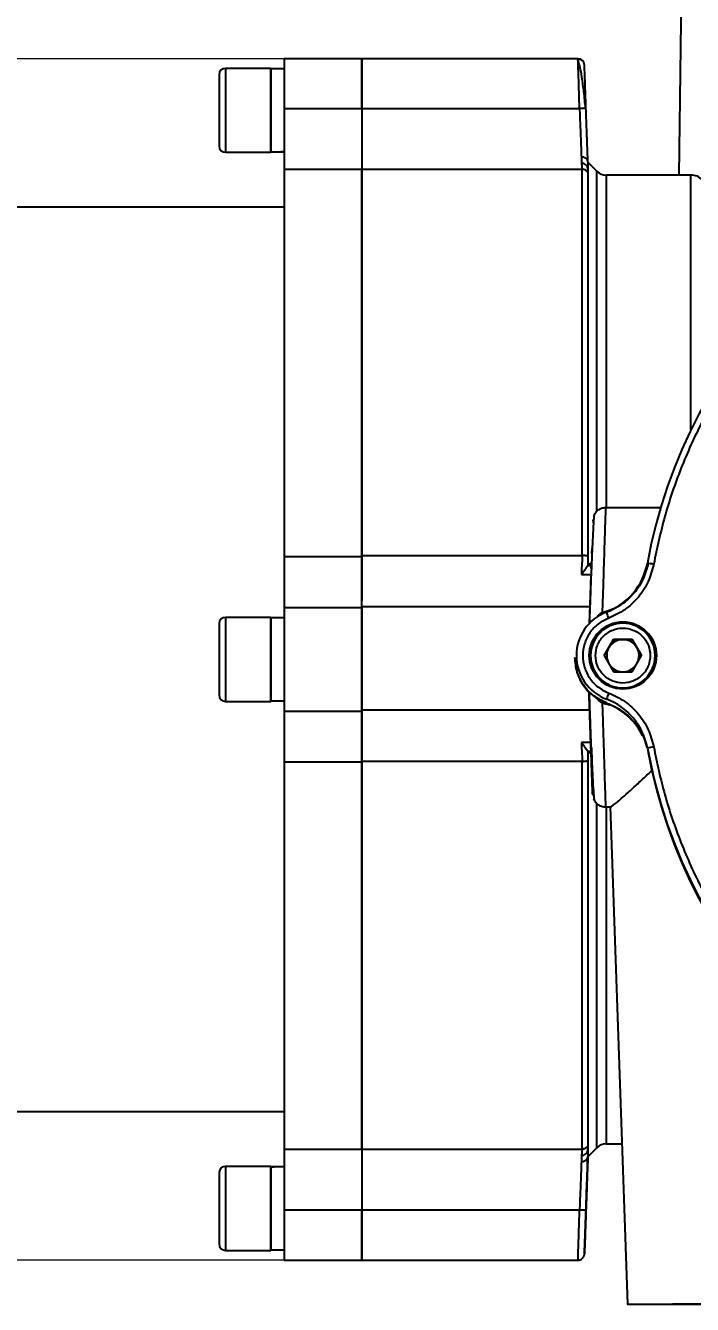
# Model space of a CAD drawing. Header units: millimetres. Extents: x 2687 to 4367, y 1046 to 2234.
# Drawn here: x 3732.1 to 3835.4, y 1872.5 to 2070.5 of the extents above; entities that cross this region are included whole.
import ezdxf

# ---------------------------------------------------------------- set-up
doc = ezdxf.new("R2010")
doc.units = ezdxf.units.MM
doc.layers.add('AM_5', color=3, linetype='Continuous', lineweight=25)
doc.styles.add('SLDTEXTSTYLE1', font='txt.shx', dxfattribs={"width": 0.7, "bigfont": 'gbcbig.shx'})
doc.dimstyles.new('SLDDIMSTYLE12$0', dxfattribs={"dimtxt": 12, "dimasz": 10, "dimexe": 0, "dimexo": 0.0625, "dimgap": 0.875, "dimtad": 1, "dimdec": 1, "dimlfac": 1.8, "dimrnd": 1e-09, "dimzin": 12, "dimdsep": 46, "dimtxsty": 'SLDTEXTSTYLE1', "dimcen": 0.09, "dimdle": 8.16, "dimclrd": 3, "dimclre": 3, "dimadec": 0, "dimazin": 3, "dimtfac": 1, "dimtdec": 1, "dimtofl": 0, "dimtmove": 0, "dimatfit": 3, "dimfxl": 0, "dimfrac": 2, "dimtolj": 1, "dimlwd": 5, "dimlwe": 5, "dimarcsym": 0})

# ---------------------------------------------------------------- blocks, each defined once
blk = doc.blocks.new('*D18')
at = {"layer": 'AM_5', "color": 3, "lineweight": 5, "transparency": 16777216}
blk.add_line((3772.15, 2065.4), (3605.52, 2065.4), dxfattribs=at)
at = {"layer": 'AM_5', "color": 3, "linetype": 'Continuous', "lineweight": 5, "transparency": 16777216}
for p, q in [((3605.52, 2055.4), (3605.52, 1889.4)), ((3772.15, 1879.4), (3605.52, 1879.4))]:
    blk.add_line(p, q, dxfattribs=at)
at = {"layer": 'AM_5', "color": 3, "transparency": 16777216}
for points in [[(3603.86, 2055.4), (3607.19, 2055.4), (3605.52, 2065.4)], [(3603.86, 1889.4), (3607.19, 1889.4), (3605.52, 1879.4)]]:
    blk.add_solid(points, dxfattribs=at)
at = {"layer": 'Defpoints', "color": 0, "transparency": 16777216}
for p in [(3772.21, 2065.4), (3605.52, 1879.4), (3772.21, 1879.4)]:
    blk.add_point(p, dxfattribs=at)
at = {"layer": 'AM_5', "color": 0, "transparency": 16777216, "insert": (3598.65, 1972.4), "char_height": 12, "attachment_point": 5, "rotation": 90, "style": 'SLDTEXTSTYLE1'}
blk.add_mtext('\\A1;186', dxfattribs=at)

msp = doc.modelspace()

# ---------------------------------------------------------------- linework, layer by layer
at = {"color": 7, "linetype": 'Continuous', "lineweight": 25}
for p, q in [((3833.809, 2087.216), (3833.287, 2047.38)), ((3784.209, 2065.4), (3772.209, 2065.4)), ((3772.209, 2065.4), (3772.209, 2057.68)), ((3784.209, 2057.68), (3784.209, 2065.4)), ((3817.684, 2065.379), (3784.209, 2065.38)), ((3817.873, 2064.542), (3817.647, 2065.24)), ((3770.109, 2063.9), (3763.109, 2063.9)), ((3763.109, 2063.9), (3763.109, 2057.4)), ((3770.109, 2063.9), (3770.109, 2057.4)), ((3772.209, 2063.84), (3770.109, 2063.84)), ((3770.109, 2050.96), (3770.109, 2063.84)), ((3763.109, 2057.4), (3763.109, 2050.9)), ((3770.109, 2057.4), (3770.109, 2050.9)), ((3772.209, 2057.68), (3784.209, 2057.68)), ((3772.209, 2057.68), (3772.209, 2048.244)), ((3784.209, 2057.68), (3784.209, 2048.244)), ((3784.209, 2057.677), (3817.92, 2057.677)), ((3763.109, 2050.9), (3770.109, 2050.9)), ((3818.209, 2049.217), (3818.343, 2048.258)), ((3819.209, 2049.396), (3819.209, 2048.334)), ((3820.623, 2047.965), (3819.209, 2049.38)), ((3784.209, 2048.244), (3772.209, 2048.244)), ((3818.343, 2048.258), (3784.209, 2048.258)), ((3819.21, 2048.259), (3819.14, 2048.656)), ((3819.209, 2048.334), (3819.209, 2047.768)), ((3835.173, 2047.38), (3822.037, 2047.38)), ((3772.209, 2042.4), (3631.209, 2042.401)), ((3830.469, 1995.858), (3821.953, 1995.858)), ((3772.208, 1988.333), (3784.208, 1988.333)), ((3772.208, 1988.333), (3772.208, 1980.395)), ((3784.208, 1988.486), (3818.342, 1988.475)), ((3784.208, 1988.333), (3784.208, 1981.491)), ((3819.208, 1988.371), (3819.208, 1986.915)), ((3819.802, 1989.566), (3819.776, 1988.819)), ((3819.802, 1989.575), (3819.802, 1989.566)), ((3819.193, 1986.887), (3819.208, 1986.915)), ((3819.709, 1986.887), (3819.193, 1986.887)), ((3819.208, 1986.915), (3819.687, 1987.279)), ((3819.722, 1987.266), (3819.694, 1986.472)), ((3819.722, 1987.28), (3819.722, 1987.266)), ((3818.215, 1985.538), (3819.713, 1985.538)), ((3819.63, 1984.638), (3819.603, 1983.852)), ((3819.63, 1984.655), (3819.63, 1984.638)), ((3819.603, 1983.852), (3819.396, 1977.931)), ((3784.208, 1980.395), (3772.208, 1980.395)), ((3772.208, 1980.395), (3772.208, 1964.405)), ((3819.487, 1980.557), (3784.208, 1980.557)), ((3784.208, 1964.405), (3784.208, 1980.395)), ((3821.963, 1979.82), (3822.839, 1980.099)), ((3770.108, 1978.9), (3763.108, 1978.9)), ((3763.108, 1978.9), (3763.108, 1965.9)), ((3770.108, 1978.9), (3770.108, 1965.9)), ((3772.208, 1978.84), (3770.108, 1978.84)), ((3770.108, 1965.96), (3770.108, 1978.84)), ((3821.435, 1979.665), (3821.963, 1979.82)), ((3823.188, 1975.486), (3821.744, 1972.986)), ((3821.746, 1972.983), (3822.466, 1974.23)), ((3822.466, 1974.23), (3823.188, 1975.48)), ((3826.074, 1975.486), (3823.188, 1975.486)), ((3823.188, 1975.48), (3823.188, 1975.486)), ((3823.188, 1975.48), (3824.631, 1975.48)), ((3824.631, 1975.48), (3826.074, 1975.48)), ((3827.518, 1972.986), (3826.074, 1975.486)), ((3826.074, 1975.48), (3826.074, 1975.486)), ((3826.074, 1975.48), (3826.796, 1974.23)), ((3826.796, 1974.23), (3827.516, 1972.983)), ((3817.208, 1972.69), (3817.208, 1972.618)), ((3817.431, 1972.988), (3817.431, 1972.955)), ((3819.631, 1972.985), (3819.631, 1972.973)), ((3821.744, 1972.986), (3823.188, 1970.486)), ((3826.074, 1970.486), (3827.518, 1972.986)), ((3829.631, 1972.973), (3829.631, 1972.985)), ((3823.188, 1970.486), (3826.074, 1970.486)), ((3822.099, 1966.214), (3822.099, 1966.248)), ((3763.108, 1965.9), (3770.108, 1965.9)), ((3770.108, 1965.96), (3772.208, 1965.96)), ((3772.208, 1964.405), (3784.208, 1964.405)), ((3772.208, 1964.405), (3772.208, 1956.467)), ((3784.208, 1964.567), (3819.486, 1964.567)), ((3784.208, 1964.405), (3784.208, 1956.467)), ((3819.486, 1964.567), (3819.491, 1964.43)), ((3821.988, 1965.483), (3821.431, 1965.642)), ((3822.027, 1965.613), (3821.988, 1965.483)), ((3822.625, 1965.29), (3821.988, 1965.483)), ((3822.143, 1965.57), (3822.143, 1965.643)), ((3827.684, 1960.564), (3827.541, 1960.891)), ((3819.661, 1959.55), (3818.215, 1959.55)), ((3819.208, 1958.168), (3819.192, 1958.196)), ((3819.192, 1958.196), (3819.709, 1958.196)), ((3819.208, 1958.168), (3819.208, 1956.71)), ((3819.724, 1957.774), (3819.208, 1958.168)), ((3819.711, 1958.196), (3819.773, 1958.196)), ((3828.422, 1958.676), (3828.422, 1958.642)), ((3784.208, 1956.467), (3772.208, 1956.467)), ((3818.342, 1956.609), (3784.208, 1956.605)), ((3821.941, 1949.566), (3822.718, 1949.566)), ((3822.649, 1949.612), (3825.339, 1872.562)), ((3631.208, 1902.401), (3772.208, 1902.4)), ((3819.208, 1897.058), (3819.208, 1896.48)), ((3819.208, 1895.38), (3820.622, 1896.794)), ((3822.036, 1897.38), (3824.473, 1897.38)), ((3772.208, 1896.555), (3784.208, 1896.555)), ((3772.208, 1896.555), (3772.208, 1887.119)), ((3784.208, 1896.57), (3818.342, 1896.569)), ((3784.208, 1896.555), (3784.208, 1887.119)), ((3818.342, 1896.569), (3818.208, 1895.599)), ((3818.208, 1895.599), (3818.208, 1894.636)), ((3819.132, 1896.143), (3819.208, 1896.48)), ((3819.139, 1896.158), (3819.209, 1896.556)), ((3819.208, 1896.48), (3819.208, 1895.411)), ((3819.208, 1895.411), (3819.208, 1895.38)), ((3819.208, 1895.38), (3819.208, 1895.352)), ((3770.108, 1893.9), (3763.108, 1893.9)), ((3763.108, 1893.9), (3763.108, 1880.9)), ((3770.108, 1893.9), (3770.108, 1880.9)), ((3770.108, 1880.96), (3770.108, 1893.725)), ((3784.208, 1887.119), (3772.208, 1887.119)), ((3772.208, 1887.119), (3772.208, 1879.4)), ((3784.208, 1879.4), (3784.208, 1887.119)), ((3817.919, 1887.117), (3784.208, 1887.117)), ((3770.108, 1880.96), (3772.208, 1880.96)), ((3763.108, 1880.9), (3770.108, 1880.9)), ((3772.208, 1879.4), (3784.208, 1879.4)), ((3784.208, 1879.38), (3817.685, 1879.38))]:
    msp.add_line(p, q, dxfattribs=at)
at = {"color": 7, "linetype": 'Continuous', "lineweight": 25, "flags": 128}
for points in [[(3818.209, 2050.173), (3818.209, 2050.04), (3818.209, 2049.91), (3818.209, 2049.785), (3818.209, 2049.663), (3818.209, 2049.545), (3818.209, 2049.432), (3818.209, 2049.322), (3818.209, 2049.217)], [(3772.209, 2048.244), (3772.209, 2046.986), (3772.209, 2045.382), (3772.209, 2043.44), (3772.209, 2041.17), (3772.209, 2038.581), (3772.209, 2035.686), (3772.209, 2032.499), (3772.209, 2029.033), (3772.209, 2025.305), (3772.209, 2021.332), (3772.209, 2017.133), (3772.209, 2012.727), (3772.208, 2008.134), (3772.208, 2003.376), (3772.208, 1998.475), (3772.208, 1993.452), (3772.208, 1988.333)], [(3784.208, 1988.333), (3784.208, 1993.452), (3784.208, 1998.475), (3784.208, 2003.376), (3784.208, 2008.134), (3784.209, 2012.727), (3784.209, 2017.133), (3784.209, 2021.332), (3784.209, 2025.305), (3784.209, 2029.033), (3784.209, 2032.499), (3784.209, 2035.686), (3784.209, 2038.581), (3784.209, 2041.17), (3784.209, 2043.44), (3784.209, 2045.382), (3784.209, 2046.986), (3784.209, 2048.244)], [(3818.342, 1988.475), (3818.342, 1993.592), (3818.342, 1998.61), (3818.342, 2003.508), (3818.342, 2008.261), (3818.342, 2012.848), (3818.343, 2017.248), (3818.343, 2021.44), (3818.343, 2025.406), (3818.343, 2029.126), (3818.343, 2032.583), (3818.343, 2035.762), (3818.343, 2038.647), (3818.343, 2041.226), (3818.343, 2043.486), (3818.343, 2045.417), (3818.343, 2047.01), (3818.343, 2048.258)], [(3819.209, 2047.768), (3819.209, 2046.529), (3819.209, 2044.946), (3819.209, 2043.027), (3819.209, 2040.782), (3819.209, 2038.22), (3819.209, 2035.353), (3819.209, 2032.194), (3819.209, 2028.759), (3819.209, 2025.064), (3819.209, 2021.124), (3819.209, 2016.959), (3819.209, 2012.587), (3819.208, 2008.029), (3819.208, 2003.307), (3819.208, 1998.441), (3819.208, 1993.455), (3819.208, 1988.371)], [(3820.623, 1995.358), (3820.623, 1998.04), (3820.623, 2002.828), (3820.623, 2007.473), (3820.623, 2011.956), (3820.623, 2016.254), (3820.623, 2020.348), (3820.623, 2024.219), (3820.623, 2027.848), (3820.623, 2031.22), (3820.623, 2034.317), (3820.623, 2037.127), (3820.623, 2039.635), (3820.623, 2041.83), (3820.623, 2043.702), (3820.623, 2045.243), (3820.623, 2046.444), (3820.623, 2047.3), (3820.623, 2047.808), (3820.623, 2047.965)], [(3822.037, 2047.38), (3822.037, 2047.335), (3822.037, 2046.984), (3822.037, 2046.284), (3822.037, 2045.238), (3822.037, 2043.851), (3822.037, 2042.13), (3822.037, 2040.083), (3822.037, 2037.72), (3822.037, 2035.051), (3822.037, 2032.088), (3822.037, 2028.847), (3822.037, 2025.342), (3822.037, 2021.589), (3822.037, 2017.605), (3822.037, 2013.411), (3822.037, 2009.024), (3822.037, 2004.466), (3822.037, 1999.758), (3822.037, 1995.858)], [(3835.173, 2007.946), (3835.173, 2008.273), (3835.173, 2012.701), (3835.173, 2016.94), (3835.173, 2020.969), (3835.173, 2024.77), (3835.173, 2028.324), (3835.173, 2031.616), (3835.173, 2034.629), (3835.173, 2037.349), (3835.173, 2039.764), (3835.173, 2041.862), (3835.173, 2043.633), (3835.173, 2045.07), (3835.173, 2046.165), (3835.173, 2046.912), (3835.173, 2047.31), (3835.173, 2047.38)], [(3828.422, 1958.635), (3829.579, 1953.31), (3830.381, 1950.376)], [(3772.208, 1956.467), (3772.208, 1951.347), (3772.208, 1946.325), (3772.208, 1941.424), (3772.208, 1936.665), (3772.208, 1932.073), (3772.208, 1927.667), (3772.208, 1923.467), (3772.208, 1919.495), (3772.208, 1915.767), (3772.208, 1912.301), (3772.208, 1909.113), (3772.208, 1906.218), (3772.208, 1903.63), (3772.208, 1901.36), (3772.208, 1899.418), (3772.208, 1897.814), (3772.208, 1896.555)], [(3784.208, 1896.555), (3784.208, 1897.814), (3784.208, 1899.418), (3784.208, 1901.359), (3784.208, 1903.63), (3784.208, 1906.218), (3784.208, 1909.113), (3784.208, 1912.301), (3784.208, 1915.767), (3784.208, 1919.495), (3784.208, 1923.467), (3784.208, 1927.666), (3784.208, 1932.073), (3784.208, 1936.665), (3784.208, 1941.424), (3784.208, 1946.325), (3784.208, 1951.347), (3784.208, 1956.467)], [(3818.342, 1896.569), (3818.342, 1897.839), (3818.342, 1899.454), (3818.342, 1901.406), (3818.342, 1903.686), (3818.342, 1906.285), (3818.342, 1909.189), (3818.342, 1912.386), (3818.342, 1915.86), (3818.342, 1919.596), (3818.342, 1923.576), (3818.342, 1927.782), (3818.342, 1932.194), (3818.342, 1936.792), (3818.342, 1941.555), (3818.342, 1946.461), (3818.342, 1951.486), (3818.342, 1956.609)], [(3819.208, 1956.71), (3819.208, 1951.621), (3819.208, 1946.628), (3819.208, 1941.754), (3819.208, 1937.022), (3819.208, 1932.453), (3819.208, 1928.069), (3819.208, 1923.891), (3819.208, 1919.936), (3819.208, 1916.224), (3819.208, 1912.773), (3819.208, 1909.597), (3819.208, 1906.711), (3819.208, 1904.129), (3819.208, 1901.864), (3819.208, 1899.924), (3819.208, 1898.32), (3819.208, 1897.058)], [(3820.622, 1896.794), (3820.622, 1896.794), (3820.622, 1896.973), (3820.622, 1897.503), (3820.622, 1898.381), (3820.622, 1899.603), (3820.622, 1901.164), (3820.622, 1903.057), (3820.622, 1905.272), (3820.622, 1907.8), (3820.622, 1910.628), (3820.622, 1913.743), (3820.622, 1917.131), (3820.622, 1920.776), (3820.622, 1924.661), (3820.622, 1928.769), (3820.622, 1933.079), (3820.622, 1937.572), (3820.622, 1942.228), (3820.622, 1947.023), (3820.622, 1950.048)], [(3822.037, 1949.528), (3822.037, 1945.3), (3822.037, 1940.583), (3822.037, 1936.015), (3822.036, 1931.617), (3822.036, 1927.41), (3822.036, 1923.413), (3822.036, 1919.645), (3822.036, 1916.124), (3822.036, 1912.865), (3822.036, 1909.885), (3822.036, 1907.197), (3822.036, 1904.814), (3822.036, 1902.747), (3822.036, 1901.006), (3822.036, 1899.598), (3822.036, 1898.531), (3822.036, 1897.809), (3822.036, 1897.436), (3822.036, 1897.38)]]:
    msp.add_lwpolyline(points, dxfattribs=at)
at = {"color": 7, "linetype": 'Continuous', "lineweight": 25}
msp.add_circle((3824.631, 1972.991), 5.2, dxfattribs=at)
for centre, radius, start, end in [((3817.684, 2064.379), 1, 1.99976, 89.99975), ((3763.109, 2062.9), 1, 89.99969, 179.99969), ((3763.109, 2051.9), 1, 179.99969, 269.99969), ((3907.131, 1972.988), 80, 100.30604, 169.69383), ((3822.037, 2049.38), 2, 224.99969, 269.99969), ((3835.173, 2044.88), 2.5, 44.99977, 89.99969), ((3818.583, 1989.09), 10, 290.58663, 349.69385), ((3807.925, 1870.392), 118.693, 79.57321, 80.05575), ((3763.108, 1977.9), 1, 89.99969, 179.99969), ((3824.631, 1972.988), 7.2, 110.58661, 179.99981), ((3824.631, 1972.973), 5.2, 0.00011, 179.99974), ((3824.631, 1972.985), 5, 359.99978, 179.99975), ((3513.323, 1862.95), 330.121, 20.5433, 20.71651), ((3824.631, 1972.98), 2.5, 149.99962, 207.09742), ((3824.631, 1972.98), 2.5, 89.99966, 149.9996), ((3824.631, 1972.98), 2.5, 29.99978, 89.99971), ((3824.631, 1972.98), 2.5, 332.90197, 29.99975), ((3824.708, 1972.618), 7.5, 179.99988, 250.00153), ((3824.631, 1972.988), 7.2, 179.99987, 249.41339), ((3824.631, 1972.985), 5, 179.99995, 359.99959), ((3824.631, 1972.973), 5, 179.99995, 359.99959), ((3824.631, 1972.98), 2.5, 212.9021, 265.89476), ((3824.631, 1972.98), 2.5, 274.10462, 327.09726), ((3763.108, 1966.9), 1, 179.99969, 269.99969), ((4135.999, 1849.147), 335.031, 159.37056, 159.54192), ((3818.583, 1956.887), 10, 10.30615, 69.41337), ((3818.723, 1956.173), 10, 28.14855, 70.0015), ((3850.454, 1841.705), 119.028, 100.18577, 100.66732), ((3907.131, 1972.989), 80, 190.30617, 259.69396), ((3907.208, 1972.616), 80, 190.52799, 258.6349), ((3822.036, 1895.38), 2, 89.99969, 134.99969), ((3763.108, 1892.9), 1, 89.99969, 179.99969), ((3763.108, 1881.9), 1, 179.99969, 269.99969)]:
    msp.add_arc(centre, radius, start, end, dxfattribs=at)
for centre, start_param, end_param in [((3770.109, 2057.4), 4.712389, 4.9017857), ((3772.209, 2057.4), 4.6181163, 4.712389), ((3770.108, 1887.4), 1.4765235, 1.5707963), ((3772.208, 1887.4), 1.5707963, 1.760193)]:
    msp.add_ellipse(centre, major_axis=(11.154, 0), ratio=0.5773503, start_param=start_param, end_param=end_param, dxfattribs=at)
for points in [[(3784.209, 2065.38), (3784.209, 2065.267), (3784.209, 2065.042), (3784.209, 2063.275), (3784.209, 2060.737), (3784.209, 2058.697), (3784.209, 2057.677)], [(3784.209, 2057.677), (3784.209, 2056.574), (3784.209, 2054.367), (3784.209, 2051.489), (3784.209, 2049.249), (3784.209, 2048.588), (3784.209, 2048.258)], [(3819.209, 2048.334), (3819.194, 2048.45), (3819.164, 2048.681), (3818.932, 2048.973), (3818.602, 2049.177), (3818.34, 2049.204), (3818.209, 2049.217)], [(3784.209, 2048.258), (3784.209, 2047.684), (3784.209, 2046.535), (3784.209, 2043.934), (3784.209, 2040.72), (3784.209, 2036.858), (3784.209, 2032.401), (3784.209, 2027.386), (3784.209, 2021.861), (3784.209, 2015.877), (3784.208, 2009.489), (3784.208, 2002.755), (3784.208, 1995.749), (3784.208, 1990.907), (3784.208, 1988.486)], [(3819.209, 2047.768), (3819.159, 2047.839), (3819.061, 2047.981), (3818.848, 2048.135), (3818.605, 2048.239), (3818.43, 2048.252), (3818.343, 2048.258)], [(3784.208, 1980.557), (3784.208, 1980.701), (3784.208, 1980.988), (3784.208, 1982.763), (3784.208, 1985.296), (3784.208, 1987.423), (3784.208, 1988.486)], [(3819.208, 1988.371), (3819.159, 1988.386), (3819.06, 1988.416), (3818.847, 1988.449), (3818.604, 1988.471), (3818.43, 1988.473), (3818.342, 1988.475)], [(3828.555, 1987.308), (3828.333, 1986.469), (3827.889, 1984.791), (3826.43, 1982.608), (3824.517, 1980.809), (3822.935, 1980.095), (3822.143, 1979.738)], [(3784.208, 1980.557), (3784.208, 1980.409), (3784.208, 1980.112), (3784.208, 1978.255), (3784.208, 1975.652), (3784.208, 1972.579), (3784.208, 1969.503), (3784.208, 1966.893), (3784.208, 1965.026), (3784.208, 1964.72), (3784.208, 1964.567)], [(3784.208, 1956.605), (3784.208, 1957.669), (3784.208, 1959.796), (3784.208, 1962.337), (3784.208, 1964.123), (3784.208, 1964.419), (3784.208, 1964.567)], [(3784.208, 1956.605), (3784.208, 1954.182), (3784.208, 1949.334), (3784.208, 1942.316), (3784.208, 1935.567), (3784.208, 1929.162), (3784.208, 1923.158), (3784.208, 1917.61), (3784.208, 1912.571), (3784.208, 1908.088), (3784.208, 1904.198), (3784.208, 1900.955), (3784.208, 1898.324), (3784.208, 1897.154), (3784.208, 1896.57)], [(3818.342, 1956.609), (3818.429, 1956.61), (3818.604, 1956.613), (3818.847, 1956.634), (3819.06, 1956.666), (3819.159, 1956.696), (3819.208, 1956.71)], [(3819.208, 1897.058), (3819.159, 1896.988), (3819.06, 1896.846), (3818.847, 1896.692), (3818.604, 1896.589), (3818.429, 1896.576), (3818.342, 1896.569)], [(3784.208, 1896.57), (3784.208, 1896.235), (3784.208, 1895.565), (3784.208, 1893.315), (3784.208, 1890.429), (3784.208, 1888.221), (3784.208, 1887.117)], [(3818.208, 1895.599), (3818.338, 1895.612), (3818.599, 1895.639), (3818.94, 1895.84), (3819.068, 1896.042), (3819.132, 1896.143)], [(3832.339, 1872.562), (3832.391, 1872.564), (3832.496, 1872.568), (3833.328, 1872.574), (3834.622, 1872.579), (3836.377, 1872.584), (3838.511, 1872.587), (3840.947, 1872.59), (3843.591, 1872.592), (3846.339, 1872.592), (3849.088, 1872.592), (3851.731, 1872.59), (3854.168, 1872.587), (3856.302, 1872.584), (3858.057, 1872.579), (3859.351, 1872.574), (3860.183, 1872.568), (3860.287, 1872.564), (3860.339, 1872.562)], [(3860.339, 1872.562), (3860.287, 1872.56), (3860.183, 1872.556), (3859.351, 1872.551), (3858.057, 1872.545), (3856.302, 1872.541), (3854.168, 1872.537), (3851.731, 1872.534), (3849.088, 1872.533), (3846.339, 1872.532), (3843.591, 1872.533), (3840.947, 1872.534), (3838.511, 1872.537), (3836.377, 1872.541), (3834.622, 1872.546), (3833.328, 1872.551), (3832.496, 1872.556), (3832.391, 1872.56), (3832.339, 1872.562)]]:
    msp.add_open_spline(points, degree=3, dxfattribs=at)
for points, knots in [([(3818.568, 2064.831), (3818.527, 2064.903), (3818.434, 2065.066), (3818.202, 2065.222), (3817.923, 2065.296), (3817.738, 2065.256), (3817.647, 2065.236)], [0, 0, 0, 0, 0.2110006, 0.4756494, 0.740464, 1, 1, 1, 1]), ([(3817.92, 2057.677), (3817.89, 2058.68), (3817.837, 2060.433), (3817.774, 2062.464), (3817.733, 2063.823), (3817.705, 2064.727), (3817.688, 2065.282), (3817.685, 2065.347), (3817.684, 2065.379)], [0, 0, 0, 0, 0.2452809, 0.42889926, 0.57905177, 0.72428424, 0.86459927, 1, 1, 1, 1]), ([(3818.848, 2057.686), (3818.772, 2058.538), (3818.617, 2060.27), (3818.294, 2062.583), (3818.03, 2064.097), (3817.901, 2064.464), (3817.873, 2064.542)], [0, 0, 0, 0, 0.2966354, 0.6024529, 0.914745, 1, 1, 1, 1]), ([(3818.92, 2057.675), (3818.888, 2058.566), (3818.826, 2060.35), (3818.749, 2062.571), (3818.694, 2064.118), (3818.687, 2064.315), (3818.684, 2064.414)], [0, 0, 0, 0, 0.249886, 0.4997488, 0.7497519, 1, 1, 1, 1]), ([(3762.109, 2062.9), (3762.109, 2062.826), (3762.109, 2062.713), (3762.109, 2062.028), (3762.109, 2061.318), (3762.109, 2060.437), (3762.109, 2059.156), (3762.109, 2058.092), (3762.109, 2057.4)], [0, 0, 0, 0, 0.2394568, 0.3683607, 0.5, 0.6316393, 0.7605432, 1, 1, 1, 1]), ([(3762.109, 2057.4), (3762.109, 2056.708), (3762.109, 2055.644), (3762.109, 2054.363), (3762.109, 2053.482), (3762.109, 2052.772), (3762.109, 2052.086), (3762.109, 2051.973), (3762.109, 2051.9)], [0, 0, 0, 0, 0.2394568, 0.3683607, 0.5, 0.6316393, 0.7605432, 1, 1, 1, 1]), ([(3818.92, 2057.675), (3818.906, 2057.679), (3818.885, 2057.685), (3818.761, 2057.69), (3818.632, 2057.691), (3818.472, 2057.69), (3818.239, 2057.687), (3818.046, 2057.681), (3817.92, 2057.677)], [0, 0, 0, 0, 0.239471, 0.3683705, 0.5000015, 0.6316323, 0.7605311, 1, 1, 1, 1]), ([(3817.92, 2057.677), (3817.952, 2056.852), (3818.007, 2055.406), (3818.086, 2053.355), (3818.154, 2051.595), (3818.191, 2050.633), (3818.209, 2050.173)], [0, 0, 0, 0, 0.2851739, 0.500074, 0.7610217, 1, 1, 1, 1]), ([(3819.209, 2049.396), (3819.19, 2049.928), (3819.153, 2050.998), (3819.082, 2053.035), (3819.003, 2055.287), (3818.947, 2056.881), (3818.92, 2057.675)], [0, 0, 0, 0, 0.2485215, 0.4999911, 0.7509557, 1, 1, 1, 1]), ([(3819.209, 2049.396), (3819.204, 2049.451), (3819.194, 2049.558), (3819.129, 2049.713), (3819.045, 2049.831), (3818.965, 2049.91), (3818.919, 2049.948), (3818.889, 2049.971), (3818.794, 2050.04), (3818.574, 2050.154), (3818.336, 2050.167), (3818.209, 2050.173)], [0, 0, 0, 0, 0.13274928, 0.2587097, 0.38346285, 0.46187539, 0.50802694, 0.51153962, 0.54269826, 0.7552829, 1, 1, 1, 1]), ([(3892.997, 2050.716), (3890.501, 2050.189), (3885.464, 2049.127), (3878.087, 2046.588), (3870.845, 2043.319), (3863.866, 2039.257), (3857.263, 2034.445), (3851.169, 2028.952), (3845.677, 2022.859), (3840.865, 2016.256), (3836.802, 2009.277), (3833.533, 2002.035), (3830.994, 1994.658), (3829.932, 1989.62), (3829.406, 1987.124)], [0, 0, 0, 0, 0.0799588, 0.1613715, 0.2441424, 0.3288926, 0.4142166, 0.5, 0.5857784, 0.6711024, 0.7558576, 0.8386237, 0.9200388, 1, 1, 1, 1]), ([(3822.019, 1995.857), (3821.832, 1995.848), (3821.444, 1995.829), (3820.891, 1995.585), (3820.408, 1995.189), (3820.212, 1994.823), (3820.115, 1994.642)], [0, 0, 0, 0, 0.2341083, 0.485653, 0.7448761, 1, 1, 1, 1]), ([(3821.953, 1995.858), (3821.951, 1995.807), (3821.948, 1995.705), (3821.923, 1994.935), (3821.891, 1993.924), (3821.855, 1992.795), (3821.807, 1991.289), (3821.742, 1989.281), (3821.656, 1986.621), (3821.554, 1983.406), (3821.476, 1980.94), (3821.435, 1979.665)], [0, 0, 0, 0, 0.1217334, 0.2456529, 0.3295313, 0.4143849, 0.5002146, 0.6112196, 0.7315209, 0.8611156, 1, 1, 1, 1]), ([(3820.239, 1994.74), (3820.226, 1994.776), (3820.184, 1994.888), (3820.102, 1993.96), (3819.99, 1992.063), (3819.86, 1989.229), (3819.716, 1985.657), (3819.57, 1981.821), (3819.472, 1979.094), (3819.428, 1977.894)], [0, 0, 0, 0, 0.0767643, 0.2381811, 0.3986006, 0.5581807, 0.7170876, 0.8754904, 1, 1, 1, 1]), ([(3819.974, 1993.946), (3819.977, 1993.963), (3819.989, 1994.025), (3820.038, 1993.7), (3820.074, 1993.464)], [0, 0, 0, 0, 0.272533, 1, 1, 1, 1]), ([(3818.342, 1988.475), (3818.33, 1988.073), (3818.309, 1987.366), (3818.233, 1986.529), (3818.205, 1985.953), (3818.212, 1985.668), (3818.215, 1985.538)], [0, 0, 0, 0, 0.3927265, 0.6900266, 0.8591704, 1, 1, 1, 1]), ([(3819.193, 1986.887), (3819.069, 1986.715), (3818.79, 1986.328), (3818.42, 1985.821), (3818.215, 1985.538)], [0, 0, 0, 0, 0.4434973, 1, 1, 1, 1]), ([(3829.406, 1987.124), (3829.172, 1986.221), (3828.697, 1984.384), (3827.112, 1981.971), (3825.02, 1979.981), (3823.298, 1979.186), (3822.451, 1978.795)], [0, 0, 0, 0, 0.2457963, 0.5, 0.7542037, 1, 1, 1, 1]), ([(3822.451, 1978.795), (3821.897, 1978.53), (3820.764, 1977.989), (3819.454, 1976.571), (3818.617, 1974.855), (3818.34, 1972.991), (3818.617, 1971.126), (3819.454, 1969.41), (3820.764, 1967.992), (3821.897, 1967.451), (3822.451, 1967.186)], [0, 0, 0, 0, 0.122089, 0.25, 0.377911, 0.5, 0.622089, 0.75, 0.877911, 1, 1, 1, 1]), ([(3820.562, 1978.87), (3820.674, 1979.019), (3820.915, 1979.338), (3821.254, 1979.551), (3821.435, 1979.665)], [0, 0, 0, 0, 0.4647089, 1, 1, 1, 1]), ([(3762.108, 1977.9), (3762.108, 1977.826), (3762.108, 1977.713), (3762.108, 1977.028), (3762.108, 1976.318), (3762.108, 1975.437), (3762.108, 1974.156), (3762.108, 1972.4), (3762.108, 1970.644), (3762.108, 1969.363), (3762.108, 1968.482), (3762.108, 1967.772), (3762.108, 1967.086), (3762.108, 1966.973), (3762.108, 1966.9)], [0, 0, 0, 0, 0.1197284, 0.1841803, 0.25, 0.3158197, 0.3802716, 0.5, 0.6197284, 0.6841803, 0.75, 0.8158197, 0.8802716, 1, 1, 1, 1]), ([(3820.381, 1972.986), (3820.438, 1973.521), (3820.525, 1974.343), (3821.055, 1975.333), (3821.604, 1976.013), (3822.284, 1976.565), (3823.274, 1977.078), (3824.631, 1977.339), (3825.988, 1977.078), (3826.978, 1976.565), (3827.658, 1976.013), (3828.207, 1975.333), (3828.737, 1974.343), (3828.824, 1973.521), (3828.881, 1972.986)], [0, 0, 0, 0, 0.1197284, 0.1841803, 0.25, 0.3158197, 0.3802716, 0.5, 0.6197284, 0.6841803, 0.75, 0.8158197, 0.8802716, 1, 1, 1, 1]), ([(3822.143, 1965.643), (3821.448, 1965.968), (3820.058, 1966.617), (3818.48, 1968.329), (3817.411, 1970.398), (3817.276, 1971.926), (3817.208, 1972.69)], [0, 0, 0, 0, 0.2500006, 0.5000011, 0.7500017, 1, 1, 1, 1]), ([(3828.881, 1972.986), (3828.824, 1972.452), (3828.737, 1971.629), (3828.207, 1970.64), (3827.658, 1969.96), (3826.977, 1969.408), (3825.988, 1968.894), (3824.631, 1968.634), (3823.274, 1968.894), (3822.284, 1969.408), (3821.604, 1969.96), (3821.055, 1970.64), (3820.525, 1971.629), (3820.438, 1972.452), (3820.381, 1972.986)], [0, 0, 0, 0, 0.1197284, 0.1841803, 0.25, 0.3158197, 0.3802716, 0.5, 0.6197284, 0.6841803, 0.75, 0.8158197, 0.8802716, 1, 1, 1, 1]), ([(3819.389, 1967.42), (3819.412, 1966.777), (3819.475, 1964.959), (3819.573, 1962.173), (3819.677, 1959.168), (3819.768, 1956.567), (3819.842, 1954.431), (3819.898, 1952.833), (3819.933, 1951.81), (3819.947, 1951.402), (3819.94, 1951.612), (3819.91, 1952.442), (3819.861, 1953.86), (3819.792, 1955.83), (3819.705, 1958.294), (3819.605, 1961.163), (3819.529, 1963.341), (3819.491, 1964.43)], [0, 0, 0, 0, 0.0375957, 0.1063366, 0.1750804, 0.243824, 0.3125667, 0.3813092, 0.4500521, 0.518795, 0.587537, 0.6562791, 0.7250226, 0.7937664, 0.8625103, 0.9312548, 1, 1, 1, 1]), ([(3819.486, 1964.567), (3819.481, 1964.723), (3819.469, 1965.044), (3819.429, 1966.214), (3819.395, 1967.177), (3819.392, 1967.264)], [0, 0, 0, 0, 0.46205961, 0.95109126, 1, 1, 1, 1]), ([(3819.393, 1967.264), (3819.395, 1967.218), (3819.398, 1967.146), (3819.412, 1966.724), (3819.43, 1966.207), (3819.455, 1965.514), (3819.483, 1964.687), (3819.51, 1963.907), (3819.537, 1963.128), (3819.566, 1962.302), (3819.591, 1961.611), (3819.608, 1961.097), (3819.623, 1960.678), (3819.626, 1960.61), (3819.627, 1960.564)], [0, 0, 0, 0, 0.1213599, 0.1847896, 0.2498693, 0.3550213, 0.4225846, 0.5, 0.5774194, 0.644984, 0.7501306, 0.8152129, 0.8786435, 1, 1, 1, 1]), ([(3819.627, 1960.564), (3819.626, 1960.611), (3819.623, 1960.683), (3819.608, 1961.105), (3819.591, 1961.622), (3819.566, 1962.315), (3819.537, 1963.142), (3819.51, 1963.922), (3819.483, 1964.701), (3819.455, 1965.527), (3819.43, 1966.218), (3819.412, 1966.732), (3819.398, 1967.151), (3819.395, 1967.219), (3819.393, 1967.264)], [0, 0, 0, 0, 0.1213599, 0.1847896, 0.2498693, 0.3550213, 0.4225846, 0.5, 0.5774194, 0.644984, 0.7501306, 0.8152129, 0.8786435, 1, 1, 1, 1]), ([(3821.431, 1965.642), (3821.259, 1965.757), (3820.904, 1965.991), (3820.57, 1966.339), (3820.468, 1966.572), (3820.454, 1966.605)], [0, 0, 0, 0, 0.4490394, 0.924132, 1, 1, 1, 1]), ([(3822.451, 1967.186), (3823.298, 1966.796), (3825.02, 1966), (3827.112, 1964.01), (3828.697, 1961.597), (3829.172, 1959.76), (3829.406, 1958.857)], [0, 0, 0, 0, 0.2457963, 0.5, 0.7542037, 1, 1, 1, 1]), ([(3821.431, 1965.642), (3821.47, 1964.42), (3821.545, 1962.054), (3821.634, 1959.264), (3821.701, 1957.163), (3821.751, 1955.615), (3821.805, 1953.93), (3821.857, 1952.255), (3821.903, 1950.801), (3821.932, 1949.918), (3821.944, 1949.53), (3821.942, 1949.602), (3821.941, 1949.617)], [0, 0, 0, 0, 0.1340749, 0.2594439, 0.3382255, 0.41313, 0.4841574, 0.6085038, 0.7306346, 0.850552, 0.9682583, 1, 1, 1, 1]), ([(3822.143, 1965.643), (3822.935, 1965.286), (3824.519, 1964.573), (3826.423, 1962.77), (3827.771, 1960.808), (3828.163, 1959.376), (3828.326, 1958.78)], [0, 0, 0, 0, 0.2693299, 0.5386597, 0.8079896, 1, 1, 1, 1]), ([(3818.215, 1959.55), (3818.212, 1959.37), (3818.205, 1958.908), (3818.292, 1957.942), (3818.323, 1957.119), (3818.342, 1956.609)], [0, 0, 0, 0, 0.1942422, 0.5006255, 1, 1, 1, 1]), ([(3818.215, 1959.55), (3818.418, 1959.269), (3818.787, 1958.76), (3819.067, 1958.371), (3819.192, 1958.196)], [0, 0, 0, 0, 0.5512851, 1, 1, 1, 1]), ([(3819.75, 1958.757), (3819.784, 1957.905), (3819.866, 1955.841), (3819.979, 1953.374), (3820.091, 1951.472), (3820.171, 1950.547), (3820.213, 1950.651), (3820.227, 1950.685)], [0, 0, 0, 0, 0.1663905, 0.4035453, 0.6419371, 0.881799, 1, 1, 1, 1]), ([(3829.406, 1958.857), (3829.932, 1956.361), (3830.994, 1951.324), (3833.533, 1943.947), (3836.802, 1936.705), (3840.865, 1929.726), (3845.677, 1923.123), (3851.169, 1917.029), (3857.263, 1911.536), (3863.866, 1906.725), (3870.845, 1902.662), (3878.087, 1899.393), (3885.464, 1896.854), (3890.501, 1895.792), (3892.997, 1895.265)], [0, 0, 0, 0, 0.0799588, 0.1613715, 0.2441424, 0.3288926, 0.4142166, 0.5, 0.5857784, 0.6711024, 0.7558576, 0.8386237, 0.9200388, 1, 1, 1, 1]), ([(3822.718, 1949.592), (3822.729, 1949.585), (3822.768, 1949.561), (3823.059, 1949.752), (3823.594, 1950.166), (3824.386, 1950.842), (3825.425, 1951.767), (3826.756, 1952.985), (3828.045, 1954.18), (3828.951, 1955.029), (3829.255, 1955.315)], [0, 0, 0, 0, 0.0472969, 0.1728497, 0.3043941, 0.4397908, 0.5874926, 0.7427969, 0.9134319, 1, 1, 1, 1]), ([(3820.064, 1951.915), (3820.028, 1951.671), (3819.982, 1951.353), (3819.969, 1951.428), (3819.966, 1951.446)], [0, 0, 0, 0, 0.7636811, 1, 1, 1, 1]), ([(3820.104, 1950.783), (3820.201, 1950.602), (3820.397, 1950.236), (3820.88, 1949.84), (3821.433, 1949.595), (3821.821, 1949.576), (3822.008, 1949.567)], [0, 0, 0, 0, 0.25502026, 0.51415468, 0.76570961, 1, 1, 1, 1]), ([(3818.208, 1894.636), (3818.305, 1894.642), (3818.482, 1894.651), (3818.718, 1894.734), (3818.949, 1894.869), (3819.115, 1895.056), (3819.195, 1895.254), (3819.204, 1895.364), (3819.208, 1895.411)], [0, 0, 0, 0, 0.1874448, 0.3409821, 0.4929365, 0.7407612, 0.8890397, 1, 1, 1, 1]), ([(3818.919, 1887.115), (3818.947, 1887.934), (3819.003, 1889.538), (3819.082, 1891.786), (3819.152, 1893.805), (3819.189, 1894.874), (3819.208, 1895.411)], [0, 0, 0, 0, 0.2568471, 0.5031719, 0.7503964, 1, 1, 1, 1]), ([(3819.208, 1895.352), (3819.19, 1894.839), (3819.154, 1893.814), (3819.085, 1891.855), (3819.006, 1889.598), (3818.949, 1887.944), (3818.919, 1887.085)], [0, 0, 0, 0, 0.2403635, 0.4802116, 0.7299606, 1, 1, 1, 1]), ([(3762.108, 1892.9), (3762.108, 1892.826), (3762.108, 1892.713), (3762.108, 1892.028), (3762.108, 1891.318), (3762.108, 1890.437), (3762.108, 1889.156), (3762.108, 1888.092), (3762.108, 1887.4)], [0, 0, 0, 0, 0.2394568, 0.3683607, 0.5, 0.6316393, 0.7605432, 1, 1, 1, 1]), ([(3818.208, 1894.636), (3818.19, 1894.175), (3818.153, 1893.208), (3818.086, 1891.443), (3818.006, 1889.389), (3817.951, 1887.942), (3817.919, 1887.117)], [0, 0, 0, 0, 0.2388489, 0.4999327, 0.7148242, 1, 1, 1, 1]), ([(3762.108, 1887.4), (3762.108, 1886.708), (3762.108, 1885.644), (3762.108, 1884.363), (3762.108, 1883.482), (3762.108, 1882.772), (3762.108, 1882.086), (3762.108, 1881.973), (3762.108, 1881.9)], [0, 0, 0, 0, 0.2394568, 0.3683607, 0.5, 0.6316393, 0.7605432, 1, 1, 1, 1]), ([(3784.208, 1887.117), (3784.208, 1886.099), (3784.208, 1884.065), (3784.208, 1881.471), (3784.208, 1879.874), (3784.208, 1879.188), (3784.208, 1879.382), (3784.208, 1879.383)], [0, 0, 0, 0, 0.2496567, 0.4993133, 0.74897, 0.9986267, 1, 1, 1, 1]), ([(3817.685, 1879.426), (3817.685, 1879.415), (3817.683, 1879.373), (3817.695, 1879.767), (3817.727, 1880.815), (3817.781, 1882.593), (3817.848, 1884.758), (3817.893, 1886.259), (3817.919, 1887.117)], [0, 0, 0, 0, 0.05075817, 0.19660551, 0.40507866, 0.63140783, 0.78928114, 1, 1, 1, 1]), ([(3818.919, 1887.115), (3818.905, 1887.111), (3818.884, 1887.105), (3818.76, 1887.102), (3818.631, 1887.101), (3818.471, 1887.102), (3818.238, 1887.107), (3818.045, 1887.113), (3817.919, 1887.117)], [0, 0, 0, 0, 0.2394737, 0.3683715, 0.5, 0.6316285, 0.7605263, 1, 1, 1, 1]), ([(3818.919, 1887.085), (3818.888, 1886.193), (3818.825, 1884.409), (3818.747, 1882.171), (3818.695, 1880.685), (3818.677, 1880.171), (3818.695, 1880.702), (3818.747, 1882.201), (3818.825, 1884.443), (3818.888, 1886.224), (3818.919, 1887.115)], [0, 0, 0, 0, 0.1251132, 0.2502038, 0.3753018, 0.5003916, 0.6254154, 0.750326, 0.8751554, 1, 1, 1, 1]), ([(3818.754, 1882.389), (3818.755, 1882.396), (3818.772, 1882.898), (3818.831, 1884.564), (3818.89, 1886.264), (3818.919, 1887.085)], [0, 0, 0, 0, 0.0074222, 0.5212583, 1, 1, 1, 1]), ([(3817.641, 1879.381), (3817.716, 1879.383), (3817.863, 1879.388), (3818.087, 1879.47), (3818.265, 1879.585), (3818.389, 1879.699), (3818.465, 1879.785), (3818.53, 1879.873), (3818.58, 1879.956), (3818.709, 1880.224), (3818.66, 1880.341), (3818.71, 1880.875), (3818.738, 1881.844), (3818.754, 1882.389)], [0, 0, 0, 0, 0.0475591, 0.0923752, 0.1307592, 0.147079, 0.161791, 0.1758924, 0.1909925, 0.2088499, 0.3792668, 0.6505862, 1, 1, 1, 1]), ([(3825.34, 1872.562), (3825.339, 1872.562), (3825.229, 1872.565), (3825.613, 1872.57), (3826.536, 1872.578), (3828.166, 1872.585), (3830.347, 1872.592), (3833.038, 1872.597), (3836.148, 1872.602), (3839.579, 1872.605), (3843.223, 1872.607), (3846.966, 1872.607), (3850.689, 1872.606), (3854.275, 1872.604), (3857.61, 1872.6), (3860.592, 1872.595), (3863.113, 1872.59), (3865.15, 1872.583), (3866, 1872.578), (3866.424, 1872.575)], [0, 0, 0, 0, 0.0000262, 0.0625245, 0.1250229, 0.1875213, 0.2500196, 0.312518, 0.3750164, 0.4375147, 0.5000131, 0.5625114, 0.6250098, 0.6875082, 0.7500065, 0.8125049, 0.8750033, 0.9375016, 1, 1, 1, 1])]:
    msp.add_open_spline(points, degree=3, knots=knots, dxfattribs=at)

# ---------------------------------------------------------------- dimensions: what is measured, and where the dimension line sits
at = {"layer": 'AM_5'}
dim = msp.add_linear_dim(base=(3605.525, 1879.4), p1=(3772.209, 2065.4), p2=(3772.209, 1879.4), angle=90, dimstyle='SLDDIMSTYLE12$0', override={"dimlfac": 1, "dimpost": ''}, dxfattribs=at)
dim.commit()
dim.dimension.update_dxf_attribs({"geometry": '*D18', "text_midpoint": (3598.65, 1972.4)})

doc.saveas('drawing.dxf')
